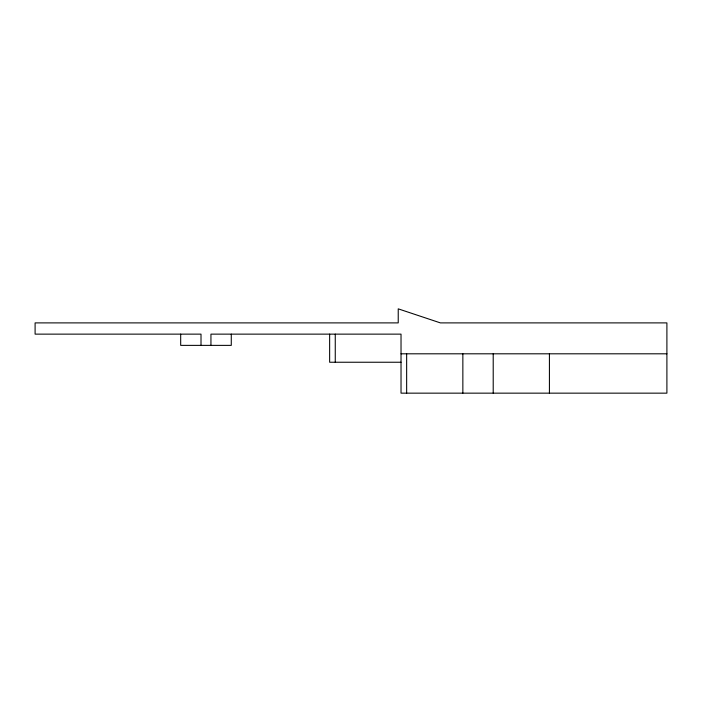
<?xml version="1.0" encoding="UTF-8"?>
<svg xmlns="http://www.w3.org/2000/svg" width="702" height="702" viewBox="0 0 702 702"><rect width="100%" height="100%" fill="white"/><g stroke="black" fill="none" stroke-linecap="round" stroke-linejoin="round"><path stroke-width="1.05" d="M401.026 353.808L666.9 353.808M401.026 362.241L329.642 362.241L329.642 334.134M549.42 353.808L549.42 393.155M493.208 353.808L493.208 393.155M462.855 353.808L462.855 393.155M406.651 353.808L406.651 393.155M335.258 334.134L335.258 362.241M231.274 334.134L231.274 345.375L180.686 345.375L180.686 334.134M210.942 345.375L210.942 334.134L401.026 334.134L401.026 393.155L666.9 393.155L666.9 322.894L440.391 322.894L398.227 308.845L398.227 322.894L35.1 322.894L35.1 334.134L201.009 334.134L201.009 345.375"/></g></svg>
